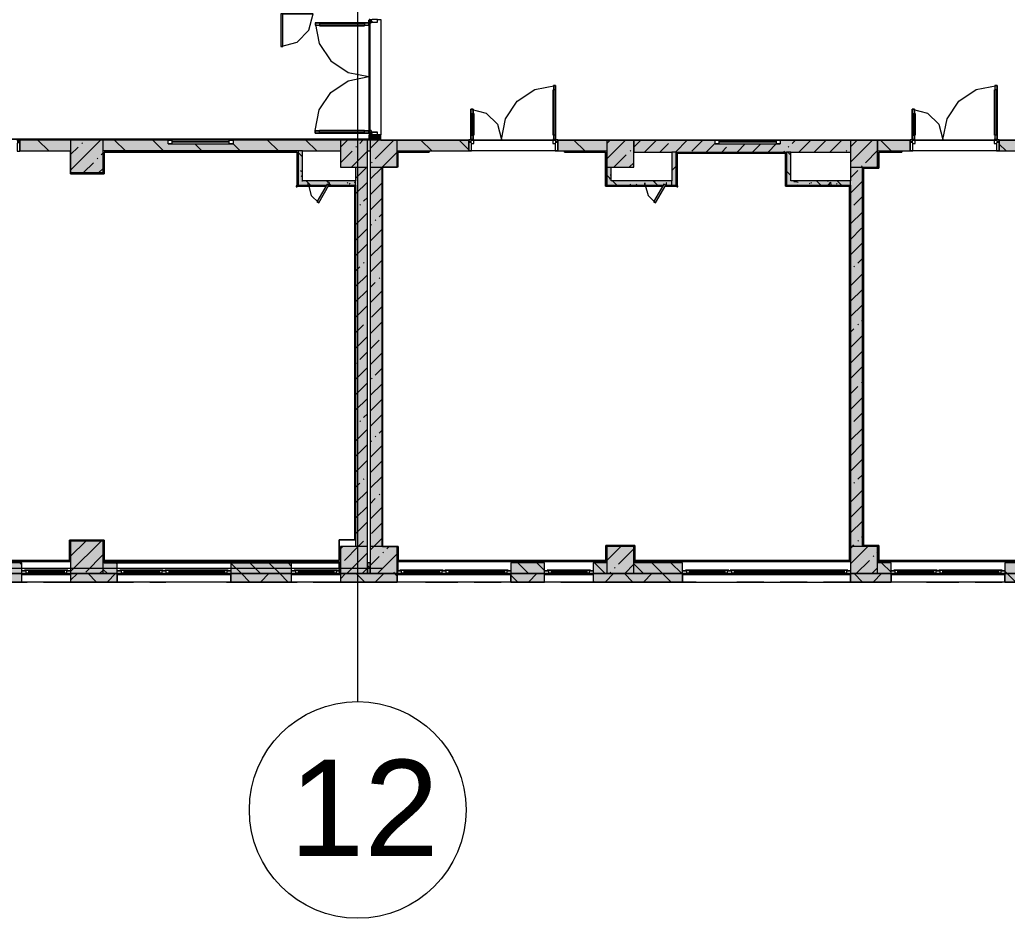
# Model space of a CAD drawing. Header units: millimetres. Extents: x -3817 to 677485, y -22715 to 103890.
# Drawn here: x 29187.5 to 29331.1, y 152.3 to 282.8 of the extents above; entities that cross this region are included whole.
import ezdxf

# ---------------------------------------------------------------- set-up
doc = ezdxf.new("R2010")
doc.units = ezdxf.units.MM
doc.layers.add('PDF _Геометрия', color=7, linetype='Continuous', true_color=0x1d1d1d)
doc.layers.add('PDF _Сплошная заливка', color=7, linetype='Continuous', true_color=0xffffff)
doc.layers.add('PDF _Текст', color=7, linetype='Continuous')
doc.styles.add('PDF ArialMT', font='arial.ttf')

msp = doc.modelspace()

# ---------------------------------------------------------------- hatches: boundary and pattern name
at = {"layer": 'PDF _Сплошная заливка', "true_color": 0xe2e2e2, "transparency": 33554559}
for points in [[(29237.97, 282.04), (29238.25, 282.04), (29238.25, 282.39), (29230.44, 282.39), (29230.44, 282.04), (29235.96, 282.04)], [(29238.25, 266.37), (29238.25, 266.72), (29230.44, 266.72), (29230.44, 266.37), (29235.96, 266.37)]]:
    msp.add_hatch(color=254, dxfattribs=at).paths.add_polyline_path(points)
at = {"layer": 'PDF _Сплошная заливка', "transparency": 33554559}
h = msp.add_hatch(color=256, dxfattribs=at)
h.paths.add_polyline_path([(29272.83, 263.77), (29272.85, 263.81), (29272.85, 265.34), (29265.72, 265.34), (29265.72, 263.77), (29272.67, 263.77)], flags=0)
h.paths.add_polyline_path([(29174.03, 263.77), (29174.66, 263.77), (29174.67, 265.34), (29169.7, 265.34), (29169.7, 263.77), (29169.9, 263.77)], flags=0)
h.paths.add_polyline_path([(29187.5, 263.77), (29194.9, 263.77), (29194.9, 265.34), (29187.5, 265.34)], flags=0)
h.paths.add_polyline_path([(29250.64, 263.77), (29252.77, 263.77), (29252.77, 265.34), (29242.38, 265.34), (29242.38, 263.77), (29243.3, 263.77)], flags=0)
h.paths.add_polyline_path([(29199.62, 263.77), (29234.11, 263.77), (29234.11, 265.34), (29218.52, 265.34), (29218.52, 264.79), (29209.07, 264.79), (29209.07, 265.34), (29199.62, 265.34), (29199.62, 264.87)], flags=0)
h.paths.add_polyline_path([(29238.05, 263.77), (29238.44, 263.77), (29238.44, 265.34), (29238.05, 265.34)], flags=0)
for points in [[(29238.05, 261.41), (29238.05, 265.34), (29234.11, 265.34), (29234.11, 261.41), (29235.96, 261.41)], [(29238.44, 261.41), (29242.38, 261.41), (29242.38, 265.34), (29238.44, 265.34), (29238.44, 262.27)], [(29294.69, 263.61), (29308.28, 263.61), (29308.28, 265.34), (29298.05, 265.34), (29298.05, 264.79), (29288.6, 264.79), (29288.6, 265.34), (29276.79, 265.34), (29276.79, 263.61), (29288.6, 263.61)], [(29238.05, 206.29), (29238.05, 261.41), (29236.32, 261.41), (29236.32, 206.29), (29237.97, 206.29)], [(29240.17, 206.29), (29240.17, 261.41), (29238.44, 261.41), (29238.44, 206.29), (29240.11, 206.29)], [(29309.94, 206.29), (29310.01, 206.29), (29310.01, 261.41), (29308.28, 261.41), (29308.28, 206.29)], [(29232.46, 258.81), (29236.32, 258.81), (29236.32, 259.44), (29227.97, 259.44), (29227.97, 258.81), (29232.14, 258.89), (29232.19, 258.97), (29232.42, 258.83)], [(29282.3, 258.81), (29282.3, 259.44), (29272.83, 259.44), (29272.83, 258.81), (29281.11, 258.89), (29281.16, 258.97), (29281.51, 258.81)], [(29194.9, 202.35), (29199.62, 202.35), (29199.62, 207.08), (29194.9, 207.08), (29194.9, 205.04)], [(29238.05, 202.35), (29238.05, 206.29), (29234.11, 206.29), (29234.11, 202.35), (29235.96, 202.35)], [(29308.28, 202.35), (29312.22, 202.35), (29312.22, 206.29), (29308.28, 206.29), (29308.28, 205.04)]]:
    msp.add_hatch(color=256, dxfattribs=at).paths.add_polyline_path(points)
h = msp.add_hatch(color=256, dxfattribs=at)
h.paths.add_polyline_path([(29338.73, 263.77), (29343.71, 263.77), (29343.71, 265.34), (29329.9, 265.34), (29329.9, 263.77)], flags=0)
h.paths.add_polyline_path([(29316.94, 263.77), (29316.94, 265.34), (29312.22, 265.34), (29312.22, 263.77)], flags=0)
h = msp.add_hatch(color=256, dxfattribs=at)
h.paths.add_polyline_path([(29448.84, 202.35), (29450.01, 202.35), (29450.01, 203.93), (29448.04, 203.93), (29448.04, 202.35)], flags=0)
h.paths.add_polyline_path([(29372.06, 202.35), (29372.06, 203.93), (29366.15, 203.93), (29366.15, 202.35), (29368.09, 202.35)], flags=0)
h.paths.add_polyline_path([(29384.03, 202.35), (29390.17, 202.35), (29390.17, 203.93), (29384.03, 203.93), (29384.03, 202.89)], flags=0)
h.paths.add_polyline_path([(29440.95, 202.35), (29440.95, 203.93), (29436.62, 203.93), (29436.62, 202.35)], flags=0)
h.paths.add_polyline_path([(29418.51, 202.35), (29420.09, 202.35), (29420.09, 203.93), (29418.51, 203.93), (29418.51, 203.48)], flags=0)
h.paths.add_polyline_path([(29280.01, 202.35), (29283.87, 202.35), (29283.87, 203.93), (29276.79, 203.93), (29276.79, 202.36), (29272.85, 202.36), (29272.85, 203.93), (29270.88, 203.93), (29270.88, 202.35), (29276.79, 202.35)], flags=0)
h.paths.add_polyline_path([(29347.65, 202.35), (29349.62, 202.35), (29349.62, 203.93), (29347.65, 203.93), (29347.65, 203.4)], flags=0)
h.paths.add_polyline_path([(29330.72, 202.35), (29336.63, 202.35), (29336.63, 203.93), (29330.72, 203.93)], flags=0)
h.paths.add_polyline_path([(29314.19, 202.35), (29314.19, 203.93), (29312.22, 203.93), (29312.22, 202.35)], flags=0)
h.paths.add_polyline_path([(29258.91, 202.35), (29263.8, 202.35), (29263.8, 203.93), (29258.91, 203.93)], flags=0)
h.paths.add_polyline_path([(29238.05, 202.35), (29238.44, 202.35), (29238.44, 203.93), (29238.05, 203.93)], flags=0)
h.paths.add_polyline_path([(29221.28, 202.35), (29227.03, 202.35), (29227.03, 203.93), (29218.21, 203.93), (29218.21, 202.35)], flags=0)
h.paths.add_polyline_path([(29201.67, 202.35), (29201.67, 203.93), (29199.62, 203.93), (29199.62, 202.35)], flags=0)
h.paths.add_polyline_path([(29184.58, 202.35), (29187.81, 202.35), (29187.81, 203.93), (29179.94, 203.93), (29179.94, 202.35)], flags=0)
h.paths.add_polyline_path([(29142.93, 202.35), (29142.93, 203.93), (29141.91, 203.93), (29141.91, 202.35)], flags=0)
h.paths.add_polyline_path([(29135.3, 202.35), (29135.3, 203.93), (29130.34, 203.93), (29130.34, 202.35), (29133.2, 202.35)], flags=0)
h.paths.add_polyline_path([(29113.8, 202.35), (29113.8, 203.93), (29112.23, 203.93), (29112.23, 202.35)], flags=0)
h.paths.add_polyline_path([(29107.5, 202.35), (29107.5, 203.93), (29105.14, 203.93), (29105.14, 202.35)], flags=0)
h.paths.add_polyline_path([(29170.65, 202.35), (29172.86, 202.35), (29172.86, 203.93), (29170.65, 203.93), (29170.65, 202.75)], flags=0)
h.paths.add_polyline_path([(29098.05, 202.35), (29098.05, 203.93), (29087.42, 203.93), (29087.42, 202.35), (29089.15, 202.35)], flags=0)
h.paths.add_polyline_path([(29022.47, 202.35), (29022.47, 203.93), (29016.56, 203.93), (29016.56, 202.35)], flags=0)
h.paths.add_polyline_path([(28995.3, 202.35), (28995.3, 203.93), (28988.77, 203.93), (28988.77, 202.35), (28993.73, 202.35)], flags=0)
h.paths.add_polyline_path([(29070.89, 202.35), (29070.89, 203.93), (29064.98, 203.93), (29064.98, 202.35), (29067.13, 202.35)], flags=0)
h.paths.add_polyline_path([(29029.55, 202.35), (29030.73, 202.35), (29030.73, 203.93), (29029.55, 203.93)], flags=0)
h.paths.add_polyline_path([(29051.99, 202.35), (29057.9, 202.35), (29057.9, 203.93), (29051.99, 203.93)], flags=0)
h = msp.add_hatch(color=256, dxfattribs=at)
h.paths.add_polyline_path([(29312.22, 201.17), (29314.19, 201.17), (29314.19, 202.35), (29308.28, 202.35), (29308.28, 201.17), (29309.37, 201.17)], flags=0)
h.paths.add_polyline_path([(29380.86, 201.17), (29380.86, 202.35), (29378.2, 202.35), (29378.2, 201.17)], flags=0)
h.paths.add_polyline_path([(29330.72, 201.17), (29336.63, 201.17), (29336.63, 202.35), (29330.72, 202.35)], flags=0)
h.paths.add_polyline_path([(29368.09, 201.17), (29372.06, 201.17), (29372.06, 202.35), (29366.15, 202.35), (29366.15, 201.17)], flags=0)
h.paths.add_polyline_path([(29343.71, 201.17), (29349.62, 201.17), (29349.62, 202.35), (29343.71, 202.35)], flags=0)
h.paths.add_polyline_path([(29270.88, 201.17), (29283.87, 201.17), (29283.87, 202.35), (29270.88, 202.35)], flags=0)
h.paths.add_polyline_path([(29258.91, 201.17), (29263.8, 201.17), (29263.8, 202.35), (29258.91, 202.35)], flags=0)
h.paths.add_polyline_path([(29234.11, 201.17), (29242.38, 201.17), (29242.38, 202.35), (29234.11, 202.35)], flags=0)
h.paths.add_polyline_path([(29221.28, 201.17), (29227.03, 201.17), (29227.03, 202.35), (29218.21, 202.35), (29218.21, 201.17)], flags=0)
h.paths.add_polyline_path([(29172.86, 201.17), (29172.86, 202.35), (29164.03, 202.35), (29164.03, 201.17), (29170.65, 201.17)], flags=0)
h.paths.add_polyline_path([(29113.8, 201.17), (29113.8, 202.35), (29105.14, 202.35), (29105.14, 201.17), (29112.23, 201.17)], flags=0)
h.paths.add_polyline_path([(29179.94, 201.17), (29187.81, 201.17), (29187.81, 202.35), (29179.94, 202.35)], flags=0)
h.paths.add_polyline_path([(29130.34, 201.17), (29142.93, 201.17), (29142.93, 202.35), (29130.34, 202.35)], flags=0)
h.paths.add_polyline_path([(29194.9, 201.17), (29201.67, 201.17), (29201.67, 202.35), (29194.9, 202.35)], flags=0)
h.paths.add_polyline_path([(29029.55, 201.17), (29035.46, 201.17), (29035.46, 202.35), (29029.55, 202.35)], flags=0)
h.paths.add_polyline_path([(29098.05, 201.17), (29098.05, 202.35), (29087.42, 202.35), (29087.42, 201.17), (29089.15, 201.17)], flags=0)
h.paths.add_polyline_path([(29051.99, 201.17), (29057.9, 201.17), (29057.9, 202.35), (29051.99, 202.35)], flags=0)
h.paths.add_polyline_path([(29064.98, 201.17), (29070.89, 201.17), (29070.89, 202.35), (29064.98, 202.35)], flags=0)
h.paths.add_polyline_path([(29022.47, 201.17), (29022.47, 202.35), (29016.56, 202.35), (29016.56, 201.17)], flags=0)
h.paths.add_polyline_path([(28997.4, 201.17), (29000.02, 201.17), (29000.02, 202.35), (28988.77, 202.35), (28988.77, 201.17), (28993.73, 201.17)], flags=0)
h.paths.add_polyline_path([(28932.94, 201.17), (28964.36, 201.17), (28964.36, 202.35), (28932.94, 202.35)], flags=0)

# ---------------------------------------------------------------- linework, layer by layer
at = {"layer": 'PDF _Геометрия', "color": 253, "lineweight": 9, "true_color": 0xaaaaaa}
for points in [[(29236.63, 183.76), (29236.63, 282.18), (29236.63, 291.94), (29236.63, 390.36)], [(29225.45, 278.96), (29227.81, 279.6), (29229.54, 281.33), (29230.17, 283.69), (29225.77, 283.69), (29230.17, 283.69), (29225.45, 283.69)], [(29230.44, 282.39), (29231.03, 279.4), (29232.73, 276.86), (29235.26, 275.17), (29238.25, 274.57)], [(29230.44, 282.39), (29238.25, 282.39)], [(29231.07, 282.39), (29231.07, 282.04)], [(29231.07, 282.31), (29237.62, 282.31)], [(29231.07, 281.96), (29237.62, 281.96)], [(29237.62, 282.39), (29237.62, 282.04)], [(29238.25, 282.78), (29238.57, 282.78)], [(29238.25, 282.39), (29238.25, 282.78)], [(29238.25, 282.78), (29238.25, 282.39)], [(29238.25, 282.39), (29238.57, 282.39), (29238.57, 282.59)], [(29238.57, 282.39), (29238.25, 282.39)], [(29238.28, 266.76), (29238.28, 282.39)], [(29238.28, 282.39), (29238.28, 266.76)], [(29238.57, 282.78), (29238.57, 282.39)], [(29230.44, 266.76), (29231.03, 269.75), (29232.73, 272.29), (29235.26, 273.98), (29238.25, 274.57)], [(29253.17, 264.87), (29253.52, 264.87), (29253.52, 265.42), (29253.09, 265.42), (29253.09, 269.87), (29255.31, 269.27), (29256.94, 267.65), (29257.54, 265.42), (29258.14, 268.43), (29259.84, 270.99), (29262.4, 272.7), (29265.41, 273.3), (29265.41, 265.42), (29264.98, 265.42), (29264.98, 264.87), (29265.33, 264.87)], [(29317.34, 264.87), (29317.69, 264.87), (29317.69, 265.42), (29317.26, 265.42), (29317.26, 269.87), (29319.48, 269.27), (29321.11, 267.65), (29321.71, 265.42), (29322.31, 268.43), (29324.01, 270.99), (29326.57, 272.7), (29329.58, 273.3), (29329.58, 265.42), (29329.15, 265.42), (29329.15, 264.87), (29329.5, 264.87)], [(29264.98, 272.67), (29264.98, 266.05)], [(29265.41, 272.67), (29265.09, 272.67)], [(29265.33, 272.67), (29265.33, 266.05)], [(29329.16, 272.67), (29329.16, 266.05)], [(29329.58, 272.67), (29329.27, 272.67)], [(29329.5, 272.67), (29329.5, 266.05)], [(29253.09, 269.24), (29253.4, 269.24)], [(29253.17, 269.24), (29253.17, 266.05)], [(29253.51, 269.24), (29253.51, 266.05)], [(29317.26, 269.24), (29317.57, 269.24)], [(29317.34, 269.24), (29317.34, 266.05)], [(29317.68, 269.24), (29317.68, 266.05)], [(29174.98, 265.5), (29153.31, 265.5), (29238.28, 265.5), (29238.28, 266.07)], [(29230.44, 266.76), (29238.25, 266.76)], [(29231.07, 266.79), (29237.62, 266.79)], [(29231.07, 266.37), (29231.07, 266.72)], [(29231.07, 266.45), (29237.62, 266.45)], [(29237.62, 266.37), (29237.62, 266.72)], [(29238.57, 266.45), (29238.57, 266.76), (29238.57, 266.37), (29238.25, 266.37)], [(29238.25, 266.76), (29238.57, 266.76)], [(29238.25, 266.37), (29238.25, 266.76), (29238.25, 266.37)], [(29238.57, 266.76), (29238.25, 266.76)], [(29238.28, 266.06), (29238.28, 265.34), (29238.28, 265.51)], [(29253.09, 266.05), (29253.4, 266.05)], [(29265.41, 266.05), (29265.09, 266.05)], [(29317.26, 266.05), (29317.57, 266.05)], [(29329.58, 266.05), (29329.27, 266.05)], [(29238.28, 265.5), (29194.9, 265.5), (29194.9, 265.34), (29194.9, 265.5), (29175.22, 265.5), (29175.22, 263.61), (29175.22, 263.77)], [(29240.02, 265.34), (29252.8, 265.34), (29247.02, 265.34)], [(29253.09, 265.26), (29253.09, 264.95)], [(29265.41, 265.26), (29265.41, 264.95)], [(29266.71, 265.34), (29265.69, 265.34), (29316.98, 265.34), (29315.76, 265.34)], [(29317.26, 265.26), (29317.26, 264.95)], [(29329.58, 265.26), (29329.58, 264.95)], [(29335.45, 265.34), (29329.86, 265.34), (29348.67, 265.34)], [(29194.9, 260.62), (29194.9, 260.46), (29199.78, 260.46), (29199.78, 263.61), (29227.81, 263.61), (29227.81, 258.65), (29232, 258.65), (29227.81, 258.65), (29227.81, 263.61), (29199.78, 263.61), (29199.78, 260.46), (29194.9, 260.46), (29194.9, 263.77)], [(29242.46, 261.41), (29242.46, 263.61), (29247.02, 263.61), (29242.46, 263.61), (29242.46, 261.41), (29240.25, 261.41), (29240.25, 206.29), (29242.54, 206.29), (29242.54, 204.24), (29272.69, 204.24), (29272.69, 206.45), (29276.94, 206.45), (29276.94, 204.24), (29308.12, 204.24), (29308.12, 258.65), (29298.83, 258.65), (29298.83, 263.45), (29283.09, 263.45), (29283.09, 258.65), (29281.34, 258.65), (29283.09, 258.65), (29283.09, 263.45), (29298.83, 263.45), (29298.83, 258.65), (29308.12, 258.65), (29308.12, 204.24), (29276.94, 204.24), (29276.94, 206.45), (29272.69, 206.45), (29272.69, 204.24), (29242.54, 204.24), (29242.54, 206.29), (29242.38, 206.29)], [(29272.68, 263.61), (29272.68, 258.65), (29280.98, 258.65), (29272.68, 258.65), (29272.68, 263.61), (29266.71, 263.61), (29266.71, 263.77), (29266.71, 263.61), (29272.67, 263.61)], [(29343.56, 204.24), (29312.4, 204.24), (29312.4, 206.45), (29310.17, 206.45), (29310.17, 261.25), (29312.38, 261.25), (29312.38, 263.61), (29315.76, 263.61), (29312.38, 263.61), (29312.38, 261.25), (29310.17, 261.25), (29310.17, 206.45), (29312.4, 206.45), (29312.4, 204.24), (29343.56, 204.24)], [(29240.25, 206.29), (29240.25, 261.41)], [(29170.8, 204.24), (29194.74, 204.24), (29194.74, 207.23), (29199.78, 207.23), (29199.78, 204.24), (29233.95, 204.24), (29233.95, 207.24), (29236.2, 207.24), (29236.2, 258.65), (29232.37, 258.65), (29236.2, 258.65), (29236.2, 207.24), (29233.95, 207.24), (29233.95, 204.24), (29199.78, 204.24), (29199.78, 207.23), (29194.74, 207.23), (29194.74, 204.24), (29170.8, 204.24)], [(29229.47, 258.81), (29229.87, 257.31), (29230.96, 256.22)], [(29278.44, 258.81), (29278.84, 257.31), (29279.94, 256.22)], [(29101.13, 203.14), (29141.75, 203.14), (29240.17, 203.14)]]:
    msp.add_lwpolyline(points, dxfattribs=at)
for points in [[(29225.45, 278.96), (29225.77, 278.96), (29225.77, 283.69), (29225.45, 283.69)], [(29238.25, 282.04), (29238.25, 282.39), (29230.44, 282.39), (29230.44, 282.04), (29238.25, 282.04), (29238.25, 282.39), (29230.44, 282.39), (29230.44, 282.04)], [(29238.25, 282.39), (29238.57, 282.39), (29238.57, 282.59), (29238.57, 282.39), (29238.25, 282.39), (29238.25, 282.78)], [(29265.09, 265.42), (29265.41, 265.42), (29265.41, 273.3), (29265.09, 273.3), (29265.09, 265.42), (29265.41, 265.42), (29265.41, 273.3), (29265.09, 273.3)], [(29329.27, 265.42), (29329.58, 265.42), (29329.58, 273.3), (29329.27, 273.3), (29329.27, 265.42), (29329.58, 265.42), (29329.58, 273.3), (29329.27, 273.3)], [(29253.4, 265.42), (29253.09, 265.42), (29253.09, 269.87), (29253.4, 269.87), (29253.4, 265.42), (29253.4, 269.87), (29253.09, 269.87), (29253.09, 265.42)], [(29317.57, 265.42), (29317.26, 265.42), (29317.26, 269.87), (29317.57, 269.87), (29317.57, 265.42), (29317.57, 269.87), (29317.26, 269.87), (29317.26, 265.42)], [(29238.25, 266.67), (29238.25, 266.37), (29230.44, 266.37), (29230.44, 266.72), (29238.25, 266.72), (29230.44, 266.72), (29230.44, 266.37), (29238.25, 266.37)], [(29238.25, 266.76), (29238.57, 266.76), (29238.57, 266.45), (29238.57, 266.76), (29238.25, 266.76), (29238.25, 266.37)], [(29265.33, 265.34), (29253.13, 265.34)], [(29329.53, 265.34), (29317.3, 265.34)], [(29247.02, 263.61), (29247.02, 263.77)], [(29315.76, 263.61), (29315.76, 263.77)], [(29229.43, 259.12), (29229.39, 259.12), (29229.39, 258.81), (29229.43, 258.81)], [(29230.96, 256.22), (29232.46, 258.81), (29232.19, 258.97), (29230.69, 256.37)], [(29232.5, 259.12), (29232.5, 258.81), (29232.54, 258.81), (29232.54, 259.12)], [(29278.4, 259.12), (29278.36, 259.12), (29278.36, 258.81), (29278.4, 258.81)], [(29279.94, 256.22), (29281.43, 258.81), (29281.16, 258.97), (29279.66, 256.37)], [(29281.47, 259.12), (29281.47, 258.81), (29281.51, 258.81), (29281.51, 259.12)]]:
    msp.add_lwpolyline(points, close=True, dxfattribs=at)
at = {"layer": 'PDF _Геометрия', "color": 7, "lineweight": 9}
for points in [[(29238.41, 282.59), (29238.73, 282.59), (29238.73, 282.51), (29239.51, 282.51), (29239.51, 282.9), (29238.73, 282.9), (29238.73, 282.82), (29238.41, 282.82), (29238.41, 282.9), (29238.28, 282.9), (29238.28, 282.51), (29238.41, 282.51)], [(29238.41, 266.13), (29238.41, 266.21), (29238.73, 266.21), (29238.73, 266.13), (29239.51, 266.13), (29239.51, 266.52), (29238.73, 266.52), (29238.73, 266.45), (29238.41, 266.45), (29238.41, 266.52), (29238.28, 266.52), (29238.28, 266.13)], [(29238.41, 266.05), (29238.41, 266.13), (29238.73, 266.13), (29238.73, 266.05), (29239.51, 266.05), (29239.51, 266.45), (29238.73, 266.45), (29238.73, 266.37), (29238.41, 266.37), (29238.41, 266.45), (29238.28, 266.45), (29238.28, 266.05)], [(29187.42, 264.91), (29187.42, 265.22), (29187.5, 265.22), (29187.5, 265.36), (29187.11, 265.36), (29187.11, 265.22), (29187.19, 265.22), (29187.19, 264.91), (29187.11, 264.91), (29187.11, 263.73), (29187.5, 263.73), (29187.5, 264.91)], [(29199.62, 265.34), (29194.9, 265.34), (29194.9, 260.62), (29199.62, 260.62)], [(29209.62, 265.34), (29209.62, 264.79), (29209.07, 264.79), (29209.07, 265.34)], [(29218.52, 265.34), (29218.52, 264.79), (29217.97, 264.79), (29217.97, 265.34)], [(29238.05, 265.34), (29234.11, 265.34), (29234.11, 261.41), (29238.05, 261.41)], [(29238.36, 265.43), (29238.36, 265.59), (29238.2, 265.59), (29238.2, 265.43)], [(29242.38, 265.34), (29238.44, 265.34), (29238.44, 261.41), (29242.38, 261.41)], [(29253.09, 265.26), (29253.17, 265.26), (29253.17, 265.4), (29252.77, 265.4), (29252.77, 265.26), (29252.85, 265.26), (29252.85, 264.95), (29252.77, 264.95), (29252.77, 263.77), (29253.17, 263.77), (29253.17, 264.95), (29253.09, 264.95)], [(29265.65, 264.95), (29265.65, 265.26), (29265.72, 265.26), (29265.72, 265.4), (29265.33, 265.4), (29265.33, 265.26), (29265.41, 265.26), (29265.41, 264.95), (29265.33, 264.95), (29265.33, 263.77), (29265.72, 263.77), (29265.72, 264.95)], [(29276.79, 265.34), (29272.85, 265.34), (29272.85, 261.41), (29276.79, 261.41)], [(29289.15, 265.34), (29289.15, 264.79), (29288.6, 264.79), (29288.6, 265.34)], [(29298.05, 265.34), (29298.05, 264.79), (29297.5, 264.79), (29297.5, 265.34)], [(29312.22, 265.34), (29308.28, 265.34), (29308.28, 261.41), (29312.22, 261.41)], [(29312.22, 263.77), (29316.94, 263.77), (29316.94, 265.34), (29312.22, 265.34)], [(29317.26, 265.26), (29317.34, 265.26), (29317.34, 265.4), (29316.94, 265.4), (29316.94, 265.26), (29317.02, 265.26), (29317.02, 264.95), (29316.94, 264.95), (29316.94, 263.77), (29317.34, 263.77), (29317.34, 264.95), (29317.26, 264.95)], [(29329.82, 264.95), (29329.82, 265.26), (29329.9, 265.26), (29329.9, 265.4), (29329.5, 265.4), (29329.5, 265.26), (29329.58, 265.26), (29329.58, 264.95), (29329.5, 264.95), (29329.5, 263.77), (29329.9, 263.77), (29329.9, 264.95)], [(29308.28, 263.61), (29308.28, 259.44), (29299.62, 259.44), (29299.62, 263.61)], [(29227.82, 258.72), (29227.67, 258.72), (29227.67, 258.56), (29227.82, 258.56)], [(29283.02, 258.72), (29283.02, 258.56), (29283.17, 258.56), (29283.17, 258.72)], [(29199.62, 207.08), (29194.9, 207.08), (29194.9, 202.35), (29199.62, 202.35)], [(29238.05, 206.29), (29234.11, 206.29), (29234.11, 202.35), (29238.05, 202.35)], [(29242.38, 206.29), (29238.44, 206.29), (29238.44, 202.35), (29242.38, 202.35)], [(29276.79, 206.3), (29272.85, 206.3), (29272.85, 202.36), (29276.79, 202.36)], [(29312.22, 206.29), (29308.28, 206.29), (29308.28, 202.35), (29312.22, 202.35)], [(29194.9, 204.09), (29170.65, 204.09)], [(29187.81, 202.35), (29187.81, 203.93), (29179.94, 203.93), (29179.94, 202.35)], [(29227.03, 202.35), (29227.03, 203.93), (29218.21, 203.93), (29218.21, 202.35)], [(29263.8, 202.35), (29263.8, 203.93), (29258.91, 203.93), (29258.91, 202.35)], [(29276.79, 204.09), (29308.28, 204.09)], [(29312.22, 204.09), (29343.71, 204.09)], [(29336.63, 202.35), (29336.63, 203.93), (29330.72, 203.93), (29330.72, 202.35)], [(29187.81, 202.21), (29187.81, 202.76), (29188.37, 202.76), (29188.37, 202.21)], [(29194.51, 202.84), (29188.21, 202.84), (29188.21, 202.76), (29188.37, 202.76), (29188.37, 202.45), (29194.35, 202.45), (29194.35, 202.76), (29194.51, 202.76)], [(29194.35, 202.21), (29194.35, 202.76), (29194.9, 202.76), (29194.9, 202.21)], [(29201.67, 202.21), (29201.67, 202.76), (29202.22, 202.76), (29202.22, 202.21)], [(29208.36, 202.84), (29202.07, 202.84), (29202.07, 202.76), (29202.22, 202.76), (29202.22, 202.45), (29208.21, 202.45), (29208.21, 202.76), (29208.36, 202.76)], [(29208.21, 202.21), (29208.21, 202.76), (29208.76, 202.76), (29208.76, 202.21)], [(29217.81, 202.84), (29208.6, 202.84), (29208.6, 202.76), (29208.76, 202.76), (29208.76, 202.45), (29217.66, 202.45), (29217.66, 202.76), (29217.81, 202.76)], [(29217.66, 202.21), (29217.66, 202.76), (29218.21, 202.76), (29218.21, 202.21)], [(29227.03, 202.21), (29227.03, 202.76), (29227.58, 202.76), (29227.58, 202.21)], [(29233.72, 202.84), (29227.42, 202.84), (29227.42, 202.76), (29227.58, 202.76), (29227.58, 202.45), (29233.56, 202.45), (29233.56, 202.76), (29233.72, 202.76)], [(29233.56, 202.21), (29233.56, 202.76), (29234.11, 202.76), (29234.11, 202.21)], [(29242.38, 202.21), (29242.38, 202.76), (29242.93, 202.76), (29242.93, 202.21)], [(29249.07, 202.84), (29242.77, 202.84), (29242.77, 202.76), (29242.93, 202.76), (29242.93, 202.45), (29248.91, 202.45), (29248.91, 202.76), (29249.07, 202.76)], [(29248.91, 202.21), (29248.91, 202.76), (29249.47, 202.76), (29249.47, 202.21)], [(29258.52, 202.84), (29249.31, 202.84), (29249.31, 202.76), (29249.47, 202.76), (29249.47, 202.45), (29258.36, 202.45), (29258.36, 202.76), (29258.52, 202.76)], [(29258.36, 202.21), (29258.36, 202.76), (29258.91, 202.76), (29258.91, 202.21)], [(29263.8, 202.21), (29263.8, 202.76), (29264.35, 202.76), (29264.35, 202.21)], [(29270.49, 202.84), (29264.19, 202.84), (29264.19, 202.76), (29264.35, 202.76), (29264.35, 202.45), (29270.33, 202.45), (29270.33, 202.76), (29270.49, 202.76)], [(29270.33, 202.21), (29270.33, 202.76), (29270.88, 202.76), (29270.88, 202.21)], [(29283.87, 202.21), (29283.87, 202.76), (29284.42, 202.76), (29284.42, 202.21)], [(29290.57, 202.84), (29284.27, 202.84), (29284.27, 202.76), (29284.42, 202.76), (29284.42, 202.45), (29290.41, 202.45), (29290.41, 202.76), (29290.57, 202.76)], [(29290.41, 202.21), (29290.41, 202.76), (29290.96, 202.76), (29290.96, 202.21)], [(29307.89, 202.84), (29290.8, 202.84), (29290.8, 202.76), (29290.96, 202.76), (29290.96, 202.45), (29307.73, 202.45), (29307.73, 202.76), (29307.89, 202.76)], [(29307.73, 202.21), (29307.73, 202.76), (29308.28, 202.76), (29308.28, 202.21)], [(29314.19, 202.21), (29314.19, 202.76), (29314.74, 202.76), (29314.74, 202.21)], [(29320.88, 202.84), (29314.58, 202.84), (29314.58, 202.76), (29314.74, 202.76), (29314.74, 202.45), (29320.72, 202.45), (29320.72, 202.76), (29320.88, 202.76)], [(29320.72, 202.21), (29320.72, 202.76), (29321.27, 202.76), (29321.27, 202.21)], [(29330.33, 202.84), (29321.12, 202.84), (29321.12, 202.76), (29321.27, 202.76), (29321.27, 202.45), (29330.17, 202.45), (29330.17, 202.76), (29330.33, 202.76)], [(29330.17, 202.21), (29330.17, 202.76), (29330.72, 202.76), (29330.72, 202.21)], [(29179.94, 202.35), (29179.94, 201.11), (29187.81, 201.11), (29187.81, 202.35)], [(29184.66, 201.11), (29188.6, 201.11)], [(29187.81, 201.11), (29187.81, 202.35), (29194.9, 202.35), (29194.9, 201.11)], [(29194.9, 202.35), (29194.9, 201.11), (29201.67, 201.11), (29201.67, 202.35)], [(29201.67, 201.11), (29204.03, 201.11)], [(29217.58, 201.11), (29221.51, 201.11)], [(29223.88, 201.11), (29227.81, 201.11)], [(29227.03, 201.11), (29227.03, 202.35), (29233.95, 202.35), (29234.11, 202.35), (29234.11, 201.11)], [(29234.11, 202.35), (29234.11, 201.11), (29242.38, 201.11), (29242.38, 202.35)], [(29246.47, 201.11), (29251.2, 201.11)], [(29253.56, 201.11), (29257.5, 201.11)], [(29258.91, 202.35), (29258.91, 201.11), (29263.8, 201.11), (29263.8, 202.35)], [(29259.86, 201.11), (29263.8, 201.11)], [(29263.8, 201.11), (29263.8, 202.35), (29270.88, 202.35), (29270.88, 201.11)], [(29270.88, 202.35), (29270.88, 201.11), (29283.87, 201.11), (29283.87, 202.35)], [(29278.76, 201.11), (29281.12, 201.11)], [(29291.75, 201.11), (29295.68, 201.11)], [(29298.05, 201.11), (29301.98, 201.11)], [(29319.31, 201.11), (29324.03, 201.11)], [(29326.39, 201.11), (29330.33, 201.11)], [(29330.72, 202.35), (29330.72, 201.11), (29336.63, 201.11), (29336.63, 202.35)]]:
    msp.add_lwpolyline(points, close=True, dxfattribs=at)
for points in [[(29239.51, 282.9), (29240.02, 282.9), (29240.02, 266.13), (29239.51, 266.13)], [(29238.44, 266.76), (29238.44, 282.39)], [(29242.38, 263.77), (29252.77, 263.77), (29252.77, 265.34), (29240.17, 265.34), (29240.02, 265.34), (29240.02, 266.13), (29238.44, 266.13), (29238.44, 265.34), (29238.05, 265.34), (29236.32, 265.34), (29187.5, 265.34), (29187.5, 263.77), (29194.9, 263.77)], [(29240.02, 265.57), (29239.46, 266.13)], [(29187.5, 265.34), (29187.5, 264.91)], [(29191.71, 263.77), (29190.14, 265.34)], [(29194.9, 261), (29199.24, 265.34)], [(29194.9, 263.25), (29195.97, 264.32)], [(29196.53, 264.88), (29196.62, 264.97)], [(29202.85, 263.77), (29201.27, 265.34)], [(29208.41, 263.77), (29206.84, 265.34)], [(29218.52, 265.34), (29209.07, 265.34)], [(29209.07, 264.79), (29218.52, 264.79)], [(29217.97, 265.11), (29209.62, 265.11)], [(29217.97, 265.03), (29209.62, 265.03)], [(29213.98, 263.77), (29212.96, 264.79)], [(29219.55, 263.77), (29218.52, 264.8)], [(29225.12, 263.77), (29223.54, 265.34)], [(29230.69, 263.77), (29229.11, 265.34)], [(29234.11, 264.3), (29235.16, 265.34)], [(29236.38, 264.32), (29236.47, 264.41)], [(29236.94, 264.88), (29237.4, 265.34)], [(29240.02, 265.34), (29238.44, 265.34), (29238.44, 263.77), (29238.44, 203.93), (29238.05, 203.93), (29238.05, 263.77), (29238.05, 265.34)], [(29238.44, 264.14), (29239.65, 265.34)], [(29239.18, 262.63), (29241.89, 265.34)], [(29247.39, 263.77), (29245.81, 265.34)], [(29252.77, 263.95), (29251.38, 265.34)], [(29273.46, 265.34), (29265.72, 265.34), (29265.72, 263.77), (29252.77, 263.77)], [(29252.77, 264.95), (29252.77, 265.34)], [(29253.13, 265.34), (29265.33, 265.34)], [(29265.72, 265.34), (29265.72, 264.95)], [(29269.66, 263.77), (29268.08, 265.34)], [(29272.85, 262.62), (29275.57, 265.34)], [(29272.85, 264.87), (29273.32, 265.34)], [(29276.79, 264.32), (29276.79, 264.32), (29277.81, 265.34)], [(29310.01, 265.34), (29276.79, 265.34), (29276.79, 263.61), (29282.3, 263.61)], [(29278.33, 263.61), (29280.06, 265.34)], [(29280.57, 263.61), (29281.84, 264.88)], [(29282.82, 263.61), (29284.55, 265.34)], [(29285.21, 263.75), (29286.79, 265.34)], [(29287.31, 263.61), (29288.6, 264.9)], [(29298.05, 265.34), (29288.6, 265.34)], [(29288.6, 264.79), (29298.05, 264.79)], [(29297.5, 265.11), (29289.15, 265.11)], [(29297.5, 265.03), (29289.15, 265.03)], [(29289.55, 263.61), (29290.26, 264.32)], [(29291.8, 263.61), (29292.98, 264.79)], [(29294.04, 263.61), (29295.22, 264.79)], [(29296.29, 263.61), (29297.47, 264.79)], [(29299.24, 264.32), (29299.33, 264.41)], [(29299.8, 264.88), (29300.26, 265.34)], [(29300.78, 263.61), (29302.51, 265.34)], [(29303.02, 263.61), (29304.75, 265.34)], [(29305.27, 263.61), (29307, 265.34)], [(29308.28, 262.14), (29311.49, 265.34)], [(29308.28, 264.38), (29309.24, 265.34)], [(29314.2, 263.77), (29312.62, 265.34)], [(29329.9, 263.77), (29343.71, 263.77), (29343.71, 265.34), (29329.9, 265.34), (29329.9, 263.77), (29316.94, 263.77)], [(29316.94, 264.95), (29316.94, 265.34)], [(29317.3, 265.34), (29329.53, 265.34)], [(29329.9, 265.34), (29329.9, 264.95)], [(29330.9, 263.77), (29329.9, 264.77)], [(29199.34, 263.19), (29199.62, 263.48)], [(29236.32, 261.41), (29236.32, 259.44), (29232.54, 259.44), (29229.39, 259.44), (29228.6, 259.44), (29228.6, 263.77), (29227.97, 263.77), (29199.62, 263.77)], [(29227.97, 263.77), (29227.97, 259.44), (29227.97, 258.81), (29229.39, 258.81), (29232.09, 258.81)], [(29228.6, 263.77), (29234.11, 263.77)], [(29234.11, 262.05), (29235.82, 263.75)], [(29235.71, 261.41), (29238.05, 263.74)], [(29238.05, 263.77), (29238.44, 263.77)], [(29240.2, 261.41), (29242.38, 263.58)], [(29265.72, 263.77), (29272.83, 263.77), (29272.83, 259.44), (29272.83, 258.81), (29278.36, 258.81), (29281.07, 258.81)], [(29273.88, 261.41), (29275.66, 263.19)], [(29276.23, 263.75), (29276.32, 263.85)], [(29282.3, 258.81), (29282.93, 258.81), (29282.93, 263.61), (29282.3, 263.61), (29282.3, 259.44)], [(29282.93, 263.61), (29298.99, 263.61)], [(29299.62, 263.61), (29298.99, 263.61), (29298.99, 258.81), (29299.62, 258.81), (29308.28, 258.81), (29308.28, 203.93), (29308.28, 202.35), (29308.28, 201.11), (29314.19, 201.11), (29314.19, 202.35), (29308.28, 202.35), (29283.87, 202.35), (29283.87, 201.11), (29308.28, 201.11), (29308.28, 202.35), (29283.87, 202.35)], [(29298.53, 263.61), (29298.68, 263.75)], [(29307.66, 263.75), (29307.75, 263.85)], [(29310.46, 262.07), (29312.22, 263.83)], [(29196.76, 260.62), (29198.21, 262.07)], [(29198.77, 262.63), (29198.87, 262.73)], [(29236.32, 259.76), (29237.96, 261.41), (29238.05, 261.5)], [(29238.44, 259.65), (29240.17, 261.38)], [(29238.62, 262.07), (29238.72, 262.16)], [(29240.17, 206.29), (29240.17, 261.41)], [(29281.51, 258.81), (29282.3, 258.81), (29282.3, 259.44), (29281.51, 259.44), (29278.36, 259.44), (29273.46, 259.44), (29273.46, 261.41)], [(29276.12, 261.41), (29276.79, 262.07)], [(29282.3, 260.94), (29282.93, 261.57)], [(29309.9, 261.51), (29309.99, 261.6)], [(29310.01, 206.29), (29310.01, 261.41)], [(29312.04, 261.41), (29312.22, 261.58)], [(29199.01, 260.62), (29199.62, 261.24)], [(29308.28, 259.89), (29309.34, 260.95)], [(29232.54, 258.81), (29236.32, 258.81), (29236.32, 206.29)], [(29236.32, 258.81), (29236.32, 259.44)], [(29236.32, 257.52), (29238.05, 259.25)], [(29238.44, 257.4), (29240.17, 259.13)], [(29308.28, 258.81), (29308.28, 259.44)], [(29308.28, 257.65), (29310.01, 259.38)], [(29237.5, 256.46), (29238.05, 257.01)], [(29308.78, 255.9), (29310.01, 257.13)], [(29236.94, 255.9), (29237.03, 255.99)], [(29238.44, 255.16), (29240.17, 256.89)], [(29236.32, 255.27), (29236.38, 255.34)], [(29236.32, 253.03), (29238.05, 254.76)], [(29239.75, 254.21), (29240.17, 254.64)], [(29308.28, 255.4), (29308.31, 255.43)], [(29308.28, 253.16), (29310.01, 254.89)], [(29238.44, 252.91), (29238.62, 253.09)], [(29239.18, 253.65), (29239.28, 253.75)], [(29236.32, 250.78), (29238.05, 252.52)], [(29238.44, 250.67), (29240.17, 252.4)], [(29308.28, 250.91), (29309.9, 252.53)], [(29236.32, 248.54), (29238.05, 250.27)], [(29238.44, 248.42), (29240.17, 250.15)], [(29308.28, 248.67), (29310.01, 250.4)], [(29237.5, 247.48), (29237.59, 247.57)], [(29238.44, 246.18), (29240.17, 247.91)], [(29308.78, 246.92), (29308.87, 247.01)], [(29309.34, 247.48), (29310.01, 248.15)], [(29236.32, 246.29), (29236.94, 246.92)], [(29236.32, 244.05), (29238.05, 245.78)], [(29308.28, 244.18), (29310.01, 245.91)], [(29238.44, 243.93), (29239.18, 244.67)], [(29239.75, 245.23), (29239.84, 245.33)], [(29236.38, 241.87), (29238.05, 243.54)], [(29238.44, 241.69), (29240.17, 243.42)], [(29308.28, 241.93), (29310.01, 243.66)], [(29236.32, 239.56), (29238.05, 241.29)], [(29308.28, 239.69), (29310.01, 241.42)], [(29238.62, 239.62), (29240.17, 241.17)], [(29236.32, 237.32), (29237.5, 238.5)], [(29238.44, 237.2), (29240.17, 238.93)], [(29309.34, 238.5), (29309.43, 238.59)], [(29309.9, 239.06), (29310.01, 239.17)], [(29308.28, 237.44), (29308.78, 237.94)], [(29308.28, 235.2), (29310.01, 236.93)], [(29236.32, 235.07), (29238.05, 236.8)], [(29238.44, 234.95), (29239.75, 236.25)], [(29236.94, 233.45), (29238.05, 234.56)], [(29238.44, 232.71), (29240.17, 234.44)], [(29308.28, 232.95), (29310.01, 234.68)], [(29236.38, 232.89), (29236.47, 232.98)], [(29236.32, 230.58), (29238.05, 232.31)], [(29239.18, 231.2), (29240.17, 232.19)], [(29308.28, 230.71), (29310.01, 232.44)], [(29236.32, 228.34), (29238.05, 230.07)], [(29238.44, 228.22), (29240.17, 229.95)], [(29238.62, 230.64), (29238.72, 230.73)], [(29309.9, 230.08), (29309.99, 230.17)], [(29308.28, 228.46), (29309.34, 229.52)], [(29236.32, 226.09), (29238.05, 227.82)], [(29238.44, 225.97), (29240.17, 227.7)], [(29308.28, 226.22), (29310.01, 227.95)], [(29237.5, 225.03), (29238.05, 225.58)], [(29238.44, 223.73), (29240.17, 225.46)], [(29308.78, 224.47), (29310.01, 225.7)], [(29236.94, 224.47), (29237.03, 224.56)], [(29308.28, 223.97), (29308.31, 224)], [(29236.32, 223.85), (29236.38, 223.91)], [(29236.32, 221.6), (29238.05, 223.33)], [(29239.75, 222.78), (29240.17, 223.21)], [(29308.28, 221.73), (29310.01, 223.46)], [(29238.44, 221.48), (29238.62, 221.66)], [(29239.18, 222.22), (29239.28, 222.32)], [(29308.28, 219.48), (29309.9, 221.1)], [(29236.32, 219.36), (29238.05, 221.09)], [(29238.44, 219.24), (29240.17, 220.97)], [(29236.32, 217.11), (29238.05, 218.84)], [(29238.44, 216.99), (29240.17, 218.72)], [(29308.28, 217.24), (29310.01, 218.97)], [(29236.32, 214.87), (29236.94, 215.49)], [(29237.5, 216.05), (29237.59, 216.14)], [(29238.44, 214.75), (29240.17, 216.48)], [(29308.78, 215.49), (29308.87, 215.58)], [(29309.34, 216.05), (29310.01, 216.72)], [(29236.32, 212.62), (29238.05, 214.35)], [(29308.28, 212.75), (29310.01, 214.48)], [(29238.44, 212.5), (29239.18, 213.24)], [(29239.75, 213.8), (29239.84, 213.9)], [(29236.38, 210.44), (29238.05, 212.11)], [(29238.44, 210.26), (29240.17, 211.99)], [(29308.28, 210.5), (29310.01, 212.23)], [(29236.32, 208.13), (29238.05, 209.86)], [(29238.62, 208.19), (29240.17, 209.74)], [(29308.28, 208.26), (29310.01, 209.99)], [(29194.9, 202.63), (29199.34, 207.08)], [(29194.9, 204.88), (29197.1, 207.08)], [(29234.69, 204.26), (29236.72, 206.29), (29237.5, 207.07)], [(29238.44, 205.77), (29238.97, 206.29), (29240.17, 207.5)], [(29309.34, 207.07), (29309.43, 207.16)], [(29309.9, 207.63), (29310.01, 207.74)], [(29234.11, 205.93), (29234.48, 206.29)], [(29235.03, 202.35), (29238.05, 205.37)], [(29240.31, 205.39), (29240.4, 205.48)], [(29240.87, 205.95), (29241.21, 206.29)], [(29272.85, 204.25), (29274.89, 206.3)], [(29274.54, 203.7), (29276.79, 205.95)], [(29308.28, 206.01), (29308.56, 206.29), (29308.78, 206.51)], [(29308.28, 203.77), (29310.81, 206.29)], [(29312.15, 205.39), (29312.22, 205.46)], [(29187.81, 203.64), (29187.53, 203.93)], [(29194.9, 203.93), (29194.9, 202.35), (29201.67, 202.35), (29201.67, 203.93), (29199.62, 203.93)], [(29197.09, 202.58), (29199.62, 205.11)], [(29233.95, 202.76), (29233.95, 204.09), (29199.78, 204.09), (29199.62, 204.09), (29233.95, 204.09), (29233.95, 203.93), (29199.78, 203.93), (29199.78, 204.09), (29199.78, 203.93), (29201.67, 203.93), (29218.21, 203.93), (29227.03, 203.93), (29233.95, 203.93), (29233.95, 202.35), (29227.03, 202.35)], [(29201.67, 203.7), (29201.44, 203.93)], [(29222.51, 202.35), (29220.93, 203.93)], [(29226.47, 201.17), (29225.29, 202.35), (29223.71, 203.93)], [(29227.03, 203.4), (29226.5, 203.93)], [(29234.11, 203.93), (29234.11, 202.35), (29236.32, 202.35)], [(29238.05, 203.93), (29238.05, 202.35), (29238.44, 202.35), (29238.44, 203.93)], [(29238.44, 203.52), (29239.75, 204.82)], [(29239.52, 202.35), (29242.38, 205.21)], [(29240.17, 202.35), (29242.38, 202.35), (29242.38, 203.93)], [(29258.91, 202.35), (29242.46, 202.35), (29242.46, 204.09), (29272.85, 204.09), (29242.46, 204.09), (29242.46, 203.93), (29242.46, 202.76)], [(29261.48, 202.35), (29259.9, 203.93)], [(29263.8, 202.82), (29262.69, 203.93)], [(29272.85, 203.93), (29270.88, 203.93), (29270.88, 202.35), (29283.87, 202.35), (29283.87, 203.93), (29276.79, 203.93)], [(29272.61, 202.35), (29271.04, 203.93)], [(29282.15, 201.17), (29280.97, 202.35), (29279.39, 203.93)], [(29283.75, 202.35), (29282.17, 203.93)], [(29309.11, 202.35), (29311.02, 204.26)], [(29310.01, 202.35), (29314.19, 202.35), (29314.19, 203.93), (29312.22, 203.93)], [(29311.58, 204.82), (29311.68, 204.92)], [(29314.19, 202.54), (29312.8, 203.93)], [(29188.37, 202.76), (29187.81, 202.76)], [(29188.21, 202.84), (29194.51, 202.84)], [(29188.76, 202.84), (29188.76, 202.45)], [(29188.76, 202.68), (29193.96, 202.68)], [(29193.96, 202.6), (29188.76, 202.6)], [(29193.96, 202.84), (29193.96, 202.45)], [(29194.9, 202.76), (29194.35, 202.76)], [(29199.11, 202.35), (29199.62, 202.87)], [(29200.24, 202.35), (29199.62, 202.96)], [(29202.22, 202.76), (29201.67, 202.76)], [(29202.07, 202.84), (29208.36, 202.84)], [(29202.62, 202.84), (29202.62, 202.45)], [(29202.62, 202.68), (29207.81, 202.68)], [(29207.81, 202.6), (29202.62, 202.6)], [(29207.81, 202.84), (29207.81, 202.45)], [(29208.76, 202.76), (29208.21, 202.76)], [(29208.6, 202.84), (29217.81, 202.84)], [(29209.15, 202.84), (29209.15, 202.45)], [(29209.15, 202.68), (29217.26, 202.68)], [(29217.26, 202.6), (29209.15, 202.6)], [(29217.26, 202.84), (29217.26, 202.45)], [(29218.21, 202.76), (29217.66, 202.76)], [(29220.9, 201.17), (29219.72, 202.35), (29218.21, 203.87)], [(29227.58, 202.76), (29227.03, 202.76)], [(29227.42, 202.84), (29233.72, 202.84)], [(29227.97, 202.84), (29227.97, 202.45)], [(29227.97, 202.68), (29233.17, 202.68)], [(29233.17, 202.6), (29227.97, 202.6)], [(29233.17, 202.84), (29233.17, 202.45)], [(29234.11, 202.76), (29233.56, 202.76)], [(29234.13, 203.7), (29234.23, 203.79)], [(29237.27, 202.35), (29238.05, 203.13)], [(29238.44, 203.12), (29238.05, 203.51)], [(29241.76, 202.35), (29241.99, 202.58)], [(29242.93, 202.76), (29242.38, 202.76)], [(29242.77, 202.84), (29249.07, 202.84)], [(29243.32, 202.84), (29243.32, 202.45)], [(29243.32, 202.68), (29248.52, 202.68)], [(29248.52, 202.6), (29243.32, 202.6)], [(29248.52, 202.84), (29248.52, 202.45)], [(29249.47, 202.76), (29248.91, 202.76)], [(29249.31, 202.84), (29258.52, 202.84)], [(29249.86, 202.84), (29249.86, 202.45)], [(29249.86, 202.68), (29257.97, 202.68)], [(29257.97, 202.6), (29249.86, 202.6)], [(29257.97, 202.84), (29257.97, 202.45)], [(29258.91, 202.76), (29258.36, 202.76)], [(29264.35, 202.76), (29263.8, 202.76)], [(29264.19, 202.84), (29270.49, 202.84)], [(29264.74, 202.84), (29264.74, 202.45)], [(29264.74, 202.68), (29269.94, 202.68)], [(29269.94, 202.6), (29264.74, 202.6)], [(29269.94, 202.84), (29269.94, 202.45)], [(29270.88, 202.76), (29270.33, 202.76)], [(29273.2, 202.36), (29273.42, 202.58)], [(29273.98, 203.14), (29274.07, 203.23)], [(29275.45, 202.36), (29276.79, 203.7)], [(29278.18, 202.35), (29276.79, 203.75)], [(29284.42, 202.76), (29283.87, 202.76)], [(29284.27, 202.84), (29290.57, 202.84)], [(29284.82, 202.84), (29284.82, 202.45)], [(29284.82, 202.68), (29290.02, 202.68)], [(29290.02, 202.6), (29284.82, 202.6)], [(29290.02, 202.84), (29290.02, 202.45)], [(29290.96, 202.76), (29290.41, 202.76)], [(29290.8, 202.84), (29307.89, 202.84)], [(29291.35, 202.84), (29291.35, 202.45)], [(29291.35, 202.68), (29307.34, 202.68)], [(29307.34, 202.6), (29291.35, 202.6)], [(29307.34, 202.84), (29307.34, 202.45)], [(29308.28, 202.76), (29307.73, 202.76)], [(29311.36, 202.35), (29312.22, 203.21)], [(29314.74, 202.76), (29314.19, 202.76)], [(29314.58, 202.84), (29320.88, 202.84)], [(29315.13, 202.84), (29315.13, 202.45)], [(29315.13, 202.68), (29320.33, 202.68)], [(29320.33, 202.6), (29315.13, 202.6)], [(29320.33, 202.84), (29320.33, 202.45)], [(29321.27, 202.76), (29320.72, 202.76)], [(29321.12, 202.84), (29330.33, 202.84)], [(29321.67, 202.84), (29321.67, 202.45)], [(29321.67, 202.68), (29329.78, 202.68)], [(29329.78, 202.6), (29321.67, 202.6)], [(29329.78, 202.84), (29329.78, 202.45)], [(29330.72, 202.76), (29330.17, 202.76)], [(29332.25, 201.17), (29331.07, 202.35), (29330.72, 202.7)], [(29179.94, 201.17), (29187.81, 201.17)], [(29179.94, 201.15), (29187.81, 201.15)], [(29194.9, 202.35), (29187.81, 202.35)], [(29187.81, 202.21), (29194.9, 202.21)], [(29190.96, 201.11), (29194.9, 201.11), (29190.96, 201.11)], [(29194.9, 201.38), (29195.88, 202.35)], [(29194.9, 201.17), (29201.67, 201.17)], [(29194.9, 201.15), (29201.67, 201.15)], [(29198.63, 201.17), (29197.45, 202.35)], [(29200.26, 201.17), (29201.44, 202.35)], [(29201.67, 202.35), (29218.21, 202.35)], [(29201.67, 202.35), (29201.67, 201.11)], [(29218.21, 202.35), (29201.67, 202.35)], [(29201.67, 202.21), (29218.21, 202.21)], [(29218.21, 201.11), (29201.67, 201.11)], [(29206.4, 201.11), (29208.76, 201.11), (29206.4, 201.11)], [(29218.21, 202.35), (29218.21, 201.11), (29227.03, 201.11), (29227.03, 202.35)], [(29227.03, 202.35), (29218.21, 202.35)], [(29218.21, 201.11), (29218.21, 202.35)], [(29218.21, 201.17), (29227.03, 201.17)], [(29218.21, 201.15), (29227.03, 201.15)], [(29222.53, 201.17), (29223.71, 202.35)], [(29227.03, 202.21), (29234.11, 202.21)], [(29230.17, 201.11), (29234.11, 201.11), (29230.17, 201.11)], [(29234.11, 201.61), (29234.85, 202.35)], [(29234.11, 201.17), (29242.38, 201.17)], [(29234.11, 201.15), (29242.38, 201.15)], [(29237.61, 201.17), (29236.42, 202.35)], [(29239.24, 201.17), (29240.42, 202.35)], [(29242.38, 201.97), (29241.99, 202.35)], [(29242.38, 202.35), (29258.91, 202.35)], [(29242.38, 202.35), (29242.38, 201.11)], [(29242.38, 202.21), (29258.91, 202.21)], [(29258.91, 201.11), (29242.38, 201.11)], [(29258.91, 201.11), (29258.91, 202.35)], [(29259.88, 201.17), (29258.91, 202.13)], [(29258.91, 201.17), (29263.8, 201.17)], [(29258.91, 201.15), (29263.8, 201.15)], [(29261.51, 201.17), (29262.69, 202.35)], [(29270.88, 202.35), (29263.8, 202.35)], [(29263.8, 202.21), (29270.88, 202.21)], [(29266.16, 201.11), (29270.88, 201.11), (29266.16, 201.11)], [(29271.01, 201.17), (29270.88, 201.3)], [(29270.88, 201.17), (29283.87, 201.17)], [(29270.88, 201.15), (29283.87, 201.15)], [(29272.64, 201.17), (29273.82, 202.35)], [(29276.58, 201.17), (29275.4, 202.35)], [(29278.21, 201.17), (29279.39, 202.35)], [(29283.48, 201.11), (29285.84, 201.11), (29283.48, 201.11)], [(29283.78, 201.17), (29283.87, 201.27)], [(29283.87, 202.21), (29308.28, 202.21)], [(29304.35, 201.11), (29308.28, 201.11), (29304.35, 201.11)], [(29308.28, 201.17), (29314.19, 201.17)], [(29308.28, 201.15), (29314.19, 201.15)], [(29309.98, 201.17), (29308.8, 202.35)], [(29311.61, 201.17), (29312.8, 202.35)], [(29314.19, 202.35), (29330.72, 202.35)], [(29314.19, 202.35), (29314.19, 201.11)], [(29330.72, 202.35), (29314.19, 202.35)], [(29314.19, 202.21), (29330.72, 202.21)], [(29330.72, 201.11), (29314.19, 201.11)], [(29330.72, 201.11), (29330.72, 202.35)], [(29330.72, 201.17), (29336.63, 201.17)], [(29330.72, 201.15), (29336.63, 201.15)]]:
    msp.add_lwpolyline(points, dxfattribs=at)
at = {"layer": 'PDF _Геометрия', "color": 8, "lineweight": 9, "true_color": 0x787878}
for points in [[(29228.6, 262.93), (29227.97, 263.56)], [(29272.83, 263.07), (29272.86, 263.09)], [(29299.62, 263.18), (29299.19, 263.61)], [(29228.34, 260.92), (29228.44, 260.83)], [(29228.5, 260.06), (29228.4, 260.16)], [(29273.46, 259.64), (29272.83, 260.27)], [(29273.34, 260.28), (29273.46, 260.29)], [(29299.62, 260.21), (29298.99, 260.84)], [(29228.6, 259.42), (29228.5, 259.41), (29228.63, 259.43)], [(29229.75, 258.81), (29229.12, 259.44)], [(29232.72, 258.81), (29232.09, 259.44)], [(29232.37, 259.41), (29232.48, 259.33)], [(29235.1, 259.17), (29235.19, 259.08)], [(29235.53, 258.97), (29235.43, 259.07)], [(29236.1, 259.25), (29236.21, 259.18)], [(29273.22, 259.76), (29273.32, 259.67)], [(29274.3, 258.81), (29273.67, 259.44)], [(29276.22, 258.87), (29276.32, 258.95)], [(29277.27, 258.81), (29277.1, 258.97)], [(29280.23, 258.81), (29279.6, 259.44)], [(29279.81, 259.37), (29279.91, 259.44)], [(29300.46, 259.23), (29300.05, 259.27), (29300.19, 259.44)], [(29300.46, 259.23), (29300.43, 259.44)], [(29300.55, 258.82), (29300.68, 258.84)], [(29300.66, 259.17), (29300.56, 259.27)], [(29302.3, 259.05), (29302.43, 259.07)], [(29302.49, 259.18), (29302.6, 259.11)], [(29303.99, 258.81), (29303.36, 259.44)], [(29304.95, 259.4), (29305.08, 259.42)], [(29305.27, 258.81), (29305.07, 258.83), (29305.4, 259.23)], [(29305.48, 258.81), (29305.4, 259.23)], [(29306.23, 259.02), (29306.34, 258.95)], [(29306.96, 258.81), (29306.33, 259.44)]]:
    msp.add_lwpolyline(points, dxfattribs=at)
at = {"layer": 'PDF _Геометрия', "color": 253, "lineweight": 9, "true_color": 0xaaaaaa}
msp.add_circle((29236.63, 168.01), 15.75, dxfattribs=at)
at = {"layer": 'PDF _Геометрия', "color": 253, "lineweight": 20, "true_color": 0xaaaaaa}
msp.add_circle((29236.63, 168.01), 15.75, dxfattribs=at)
at = {"layer": 'PDF _Сплошная заливка', "color": 254, "lineweight": 60, "true_color": 0xe2e2e2, "transparency": 33554559}
for points in [[(29225.77, 278.96), (29225.77, 283.69), (29225.45, 278.96), (29225.45, 283.69)], [(29265.09, 265.42), (29265.41, 265.42), (29265.09, 273.3), (29265.41, 273.3)], [(29329.27, 265.42), (29329.58, 265.42), (29329.27, 273.3), (29329.58, 273.3)], [(29253.4, 265.42), (29253.4, 269.87), (29253.09, 265.42), (29253.09, 269.87)], [(29317.57, 265.42), (29317.57, 269.87), (29317.26, 265.42), (29317.26, 269.87)], [(29230.96, 256.22), (29232.46, 258.81), (29230.69, 256.37), (29232.19, 258.97)], [(29279.94, 256.22), (29281.43, 258.81), (29279.66, 256.37), (29281.16, 258.97)]]:
    msp.add_solid(points, dxfattribs=at)
at = {"layer": 'PDF _Сплошная заливка', "lineweight": 60, "transparency": 33554559}
for points in [[(29238.44, 265.34), (29240.02, 265.34), (29238.44, 266.13), (29240.02, 266.13)], [(29199.62, 260.62), (29199.62, 265.34), (29194.9, 260.62), (29194.9, 265.34)], [(29276.79, 261.41), (29276.79, 265.34), (29272.85, 261.41), (29272.85, 265.34)], [(29308.28, 261.41), (29312.22, 261.41), (29308.28, 265.34), (29312.22, 265.34)], [(29228.6, 259.44), (29228.6, 263.77), (29227.97, 259.44), (29227.97, 263.77)], [(29282.93, 258.81), (29282.93, 263.61), (29282.3, 258.81), (29282.3, 263.61)], [(29299.62, 258.81), (29299.62, 263.61), (29298.99, 258.81), (29298.99, 263.61)], [(29273.46, 259.44), (29273.46, 261.41), (29272.85, 259.44), (29272.85, 261.41)], [(29308.28, 258.81), (29308.28, 259.44), (29299.62, 258.81), (29299.62, 259.44)], [(29242.38, 202.35), (29242.38, 206.29), (29238.44, 202.35), (29238.44, 206.29)], [(29276.79, 202.36), (29276.79, 206.3), (29272.85, 202.36), (29272.85, 206.3)]]:
    msp.add_solid(points, dxfattribs=at)

# ---------------------------------------------------------------- texts
at = {"layer": 'PDF _Текст', "color": 9, "true_color": 0xbebebe, "insert": (29226.69, 168.29), "char_height": 14, "attachment_point": 4, "style": 'PDF ArialMT'}
msp.add_mtext('12', dxfattribs=at)

doc.saveas('drawing.dxf')
